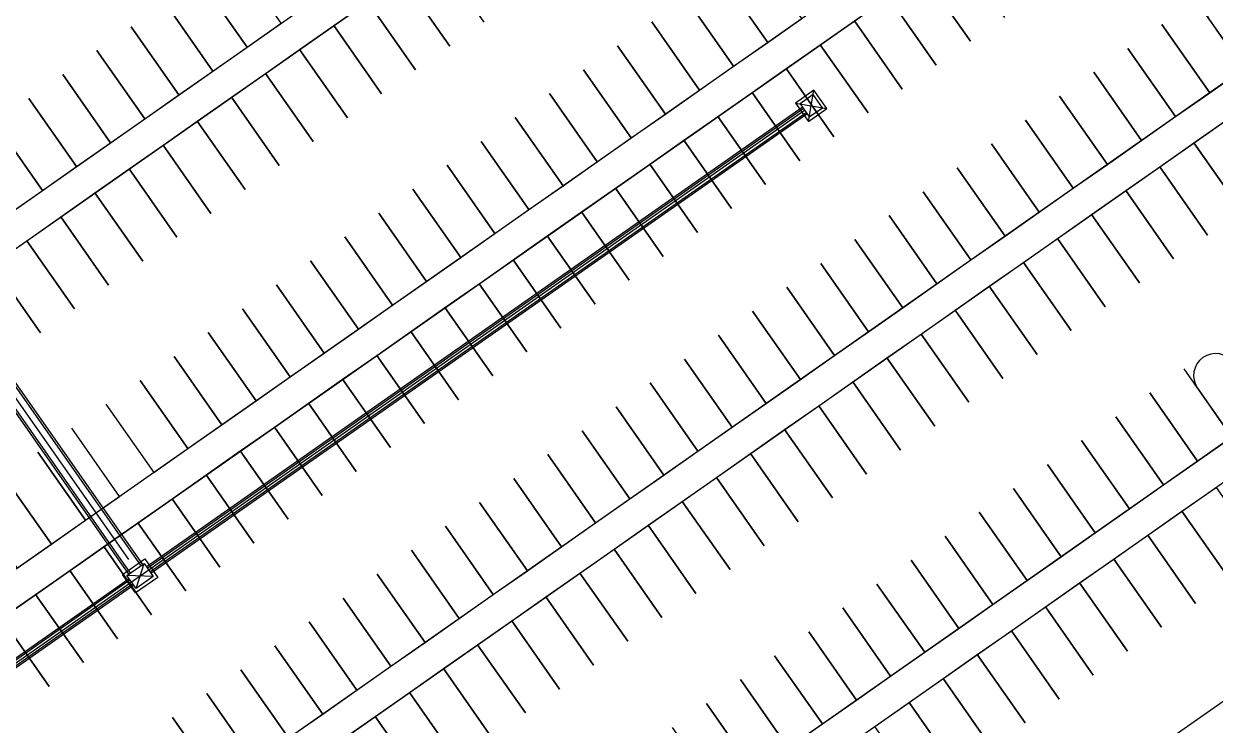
# Model space of a CAD drawing. Header units: millimetres. Extents: x 152904052 to 153933663, y 538271515 to 539240469.
# Drawn here: x 153312901 to 153387283, y 538554646 to 538598408 of the extents above; entities that cross this region are included whole.
import ezdxf

# ---------------------------------------------------------------- set-up
doc = ezdxf.new("R2010")
doc.units = ezdxf.units.MM
doc.layers.add('SCHM', color=9, linetype='Continuous')

msp = doc.modelspace()

# ---------------------------------------------------------------- linework, layer by layer
at = {"layer": 'SCHM'}
for p, q in [((153361888.2, 538592317.7), (153362232, 538594267.5)), ((153361888.2, 538592317.7), (153362232, 538594267.5)), ((153320549.5, 538564531.7), (153361507.1, 538593210.6)), ((153361085.2, 538593464.5), (153363035, 538593120.7)), ((153361085.2, 538593464.5), (153363035, 538593120.7)), ((153320836.3, 538564122.2), (153361793.9, 538592801)), ((153319484.6, 538563786.1), (153278527, 538535107.3)), ((153319771.4, 538563376.5), (153278813.8, 538534697.7))]:
    msp.add_line(p, q, dxfattribs=at)
at = {"layer": 'SCHM', "ltscale": 10}
for p, q in [((153320606.9, 538564449.8), (153361564.5, 538593128.7)), ((153320778.9, 538564204.1), (153361736.5, 538592882.9)), ((153319542, 538563704.2), (153278584.4, 538535025.4)), ((153319714, 538563458.4), (153278756.4, 538534779.6))]:
    msp.add_line(p, q, dxfattribs=at)
at = {"layer": 'SCHM', "ltscale": 5}
msp.add_line((153361650.5, 538593005.8), (153278670.4, 538534902.5), dxfattribs=at)
at = {"layer": 'SCHM', "ltscale": 5, "flags": 128}
msp.add_lwpolyline([(153267104.6, 538639725.7), (153319443.5, 538564978.1)], dxfattribs=at)
at = {"layer": 'SCHM', "ltscale": 0.0008}
msp.add_lwpolyline([(153373527.7, 538622592.5), (153368078.3, 538630376, 1), (153365825.6, 538628798.6), (153367962.2, 538625747.3), (153241649, 538537301.8), (153239512.4, 538540353.1, 1), (153237259.7, 538538775.8), (153242680, 538531034.8, 1), (153244932.7, 538532612.2), (153242796.1, 538535663.5), (153369109.4, 538624109), (153371275.5, 538621015.4, 1.0252012), (153373527.7, 538622592.5)], format="xyb", dxfattribs=at)
for points in [[(153384081.9, 538607520.4), (153378632.1, 538615303.6, 1), (153376379.4, 538613726.2), (153378516, 538610674.9), (153252202.8, 538522229.4), (153250066.2, 538525280.7, 1), (153247813.5, 538523703.4), (153253233.8, 538515962.4, 1), (153255486.5, 538517539.8), (153253349.9, 538520591.1), (153379663.2, 538609036.6), (153381829.3, 538605943, 1.02502)], [(153392383.1, 538590870.6, 1.0251063), (153394635.6, 538592447.8), (153389185.9, 538600231.2, 1), (153386933.2, 538598653.8), (153389069.8, 538595602.5), (153262756.6, 538507157), (153260620, 538510208.3, 1), (153258367.3, 538508631), (153263787.6, 538500890, 1), (153266040.3, 538502467.4), (153263903.7, 538505518.7), (153390217, 538593964.2)], [(153391632.6, 538567882.9, 1.0250702), (153393885.2, 538569460.1), (153388435.4, 538577243.4, 1), (153386182.8, 538575666.1), (153388319.3, 538572614.7), (153273310.4, 538492084.6), (153271173.8, 538495135.9, 1), (153268921.1, 538493558.6), (153274341.4, 538485817.6, 1), (153276594.1, 538487395), (153274457.5, 538490446.3), (153389466.5, 538570976.4)], [(153404492, 538565383.2), (153403344.8, 538567021.5), (153343423.8, 538525064.4), (153346764.9, 538520292.8, 1), (153349017.6, 538521870.1), (153346823.7, 538525003.4)]]:
    msp.add_lwpolyline(points, format="xyb", close=True, dxfattribs=at)
at = {"layer": 'SCHM'}
for points in [[(153323858.2, 538601213.3), (153326840.8, 538596953.7), (153328970.6, 538598445), (153325988, 538602704.6)], [(153339489.7, 538597021), (153336507.1, 538601280.6), (153338636.9, 538602771.9), (153341619.5, 538598512.3)], [(153356365.3, 538601512.8), (153359347.9, 538597253.2), (153361477.6, 538598744.5), (153358495, 538603004.1)], [(153371996.8, 538597320.5), (153369014.2, 538601580.1), (153371144, 538603071.4), (153374126.6, 538598811.8)], [(153321728.4, 538599722), (153324711, 538595462.4), (153326840.8, 538596953.7), (153323858.2, 538601213.3)], [(153337359.9, 538595529.7), (153334377.3, 538599789.3), (153336507.1, 538601280.6), (153339489.7, 538597021)], [(153354235.5, 538600021.5), (153357218.1, 538595761.9), (153359347.9, 538597253.2), (153356365.3, 538601512.8)], [(153369867, 538595829.2), (153366884.4, 538600088.8), (153369014.2, 538601580.1), (153371996.8, 538597320.5)], [(153319598.6, 538598230.7), (153322581.2, 538593971.1), (153324711, 538595462.4), (153321728.4, 538599722)], [(153335230.1, 538594038.4), (153332247.5, 538598298), (153334377.3, 538599789.3), (153337359.9, 538595529.7)], [(153352105.7, 538598530.2), (153355088.3, 538594270.6), (153357218.1, 538595761.9), (153354235.5, 538600021.5)], [(153367737.2, 538594337.9), (153364754.6, 538598597.5), (153366884.4, 538600088.8), (153369867, 538595829.2)], [(153383957.4, 538598370.8), (153386940, 538594111.2), (153389069.8, 538595602.5), (153386087.2, 538599862.1)], [(153317468.8, 538596739.4), (153320451.4, 538592479.9), (153322581.2, 538593971.1), (153319598.6, 538598230.7)], [(153333100.3, 538592547.2), (153330117.7, 538596806.7), (153332247.5, 538598298), (153335230.1, 538594038.4)], [(153349975.9, 538597038.9), (153352958.5, 538592779.3), (153355088.3, 538594270.6), (153352105.7, 538598530.2)], [(153365607.4, 538592846.6), (153362624.8, 538597106.2), (153364754.6, 538598597.5), (153367737.2, 538594337.9)], [(153381827.6, 538596879.5), (153384810.2, 538592619.9), (153386940, 538594111.2), (153383957.4, 538598370.8)], [(153296496.5, 538596825.8), (153319439.5, 538564059.7)], [(153297364.8, 538597433.8), (153320307.8, 538564667.7)], [(153315339, 538595248.1), (153318321.6, 538590988.6), (153320451.4, 538592479.9), (153317468.8, 538596739.4)], [(153330970.5, 538591055.9), (153327987.9, 538595315.4), (153330117.7, 538596806.7), (153333100.3, 538592547.2)], [(153347846.1, 538595547.6), (153350828.7, 538591288), (153352958.5, 538592779.3), (153349975.9, 538597038.9)], [(153363477.6, 538591355.3), (153360495, 538595614.9), (153362624.8, 538597106.2), (153365607.4, 538592846.6)], [(153379697.8, 538595388.2), (153382680.4, 538591128.6), (153384810.2, 538592619.9), (153381827.6, 538596879.5)], [(153328840.7, 538589564.6), (153325858.1, 538593824.1), (153327987.9, 538595315.4), (153330970.5, 538591055.9)], [(153345716.3, 538594056.3), (153348698.9, 538589796.7), (153350828.7, 538591288), (153347846.1, 538595547.6)], [(153361347.8, 538589864), (153358365.2, 538594123.6), (153360495, 538595614.9), (153363477.6, 538591355.3)], [(153377568, 538593896.9), (153380550.6, 538589637.3), (153382680.4, 538591128.6), (153379697.8, 538595388.2)], [(153313209.2, 538593756.8), (153316191.8, 538589497.3), (153318321.6, 538590988.6), (153315339, 538595248.1)], [(153326710.9, 538588073.3), (153323728.3, 538592332.8), (153325858.1, 538593824.1), (153328840.7, 538589564.6)], [(153343586.5, 538592565), (153346569.1, 538588305.4), (153348698.9, 538589796.7), (153345716.3, 538594056.3)], [(153359218, 538588372.7), (153356235.4, 538592632.3), (153358365.2, 538594123.6), (153361347.8, 538589864)], [(153375438.2, 538592405.6), (153378420.8, 538588146), (153380550.6, 538589637.3), (153377568, 538593896.9)], [(153311079.4, 538592265.5), (153314062, 538588006), (153316191.8, 538589497.3), (153313209.2, 538593756.8)], [(153324581.1, 538586582), (153321598.5, 538590841.5), (153323728.3, 538592332.8), (153326710.9, 538588073.3)], [(153341456.7, 538591073.7), (153344439.3, 538586814.1), (153346569.1, 538588305.4), (153343586.5, 538592565)], [(153357088.2, 538586881.4), (153354105.6, 538591141), (153356235.4, 538592632.3), (153359218, 538588372.7)], [(153373308.4, 538590914.3), (153376291, 538586654.7), (153378420.8, 538588146), (153375438.2, 538592405.6)], [(153388940, 538586722), (153385957.4, 538590981.6), (153388087.2, 538592472.9), (153391069.8, 538588213.3)], [(153308949.6, 538590774.2), (153311932.2, 538586514.7), (153314062, 538588006), (153311079.4, 538592265.5)], [(153322451.3, 538585090.7), (153319468.7, 538589350.2), (153321598.5, 538590841.5), (153324581.1, 538586582)], [(153339326.9, 538589582.4), (153342309.5, 538585322.8), (153344439.3, 538586814.1), (153341456.7, 538591073.7)], [(153354958.4, 538585390.1), (153351975.8, 538589649.7), (153354105.6, 538591141), (153357088.2, 538586881.4)], [(153371178.7, 538589423), (153374161.2, 538585163.4), (153376291, 538586654.7), (153373308.4, 538590914.3)], [(153386810.2, 538585230.7), (153383827.6, 538589490.3), (153385957.4, 538590981.6), (153388940, 538586722)], [(153320321.5, 538583599.4), (153317338.9, 538587858.9), (153319468.7, 538589350.2), (153322451.3, 538585090.7)], [(153337197.1, 538588091.1), (153340179.7, 538583831.5), (153342309.5, 538585322.8), (153339326.9, 538589582.4)], [(153352828.6, 538583898.8), (153349846, 538588158.4), (153351975.8, 538589649.7), (153354958.4, 538585390.1)], [(153369048.9, 538587931.7), (153372031.5, 538583672.1), (153374161.2, 538585163.4), (153371178.7, 538589423)], [(153384680.4, 538583739.4), (153381697.8, 538587999), (153383827.6, 538589490.3), (153386810.2, 538585230.7)], [(153318191.7, 538582108.1), (153315209.2, 538586367.7), (153317338.9, 538587858.9), (153320321.5, 538583599.4)], [(153335067.3, 538586599.8), (153338049.9, 538582340.2), (153340179.7, 538583831.5), (153337197.1, 538588091.1)], [(153350698.8, 538582407.5), (153347716.2, 538586667.1), (153349846, 538588158.4), (153352828.6, 538583898.8)], [(153366919.1, 538586440.4), (153369901.7, 538582180.8), (153372031.5, 538583672.1), (153369048.9, 538587931.7)], [(153382550.6, 538582248.1), (153379568, 538586507.7), (153381697.8, 538587999), (153384680.4, 538583739.4)], [(153316062, 538580616.8), (153313079.4, 538584876.4), (153315209.2, 538586367.7), (153318191.7, 538582108.1)], [(153332937.5, 538585108.5), (153335920.1, 538580848.9), (153338049.9, 538582340.2), (153335067.3, 538586599.8)], [(153348569, 538580916.2), (153345586.4, 538585175.8), (153347716.2, 538586667.1), (153350698.8, 538582407.5)], [(153364789.3, 538584949.1), (153367771.9, 538580689.5), (153369901.7, 538582180.8), (153366919.1, 538586440.4)], [(153380420.8, 538580756.8), (153377438.2, 538585016.4), (153379568, 538586507.7), (153382550.6, 538582248.1)], [(153313932.2, 538579125.5), (153310949.6, 538583385.1), (153313079.4, 538584876.4), (153316062, 538580616.8)], [(153330807.7, 538583617.2), (153333790.3, 538579357.6), (153335920.1, 538580848.9), (153332937.5, 538585108.5)], [(153346439.2, 538579424.9), (153343456.6, 538583684.5), (153345586.4, 538585175.8), (153348569, 538580916.2)], [(153362659.5, 538583457.8), (153365642.1, 538579198.2), (153367771.9, 538580689.5), (153364789.3, 538584949.1)], [(153378291, 538579265.5), (153375308.4, 538583525.1), (153377438.2, 538585016.4), (153380420.8, 538580756.8)], [(153311802.4, 538577634.2), (153308819.8, 538581893.8), (153310949.6, 538583385.1), (153313932.2, 538579125.5)], [(153328677.9, 538582125.9), (153331660.5, 538577866.3), (153333790.3, 538579357.6), (153330807.7, 538583617.2)], [(153344309.4, 538577933.6), (153341326.8, 538582193.2), (153343456.6, 538583684.5), (153346439.2, 538579424.9)], [(153360529.7, 538581966.5), (153363512.3, 538577706.9), (153365642.1, 538579198.2), (153362659.5, 538583457.8)], [(153376161.2, 538577774.2), (153373178.6, 538582033.8), (153375308.4, 538583525.1), (153378291, 538579265.5)], [(153326548.1, 538580634.6), (153329530.7, 538576375), (153331660.5, 538577866.3), (153328677.9, 538582125.9)], [(153342179.6, 538576442.3), (153339197.1, 538580701.9), (153341326.8, 538582193.2), (153344309.4, 538577933.6)], [(153358399.9, 538580475.2), (153361382.5, 538576215.6), (153363512.3, 538577706.9), (153360529.7, 538581966.5)], [(153374031.4, 538576282.9), (153371048.8, 538580542.5), (153373178.6, 538582033.8), (153376161.2, 538577774.2)], [(153324418.3, 538579143.3), (153327400.9, 538574883.7), (153329530.7, 538576375), (153326548.1, 538580634.6)], [(153340049.9, 538574951), (153337067.3, 538579210.6), (153339197.1, 538580701.9), (153342179.6, 538576442.3)], [(153356270.1, 538578983.9), (153359252.7, 538574724.3), (153361382.5, 538576215.6), (153358399.9, 538580475.2)], [(153371901.6, 538574791.6), (153368919, 538579051.2), (153371048.8, 538580542.5), (153374031.4, 538576282.9)], [(153322288.5, 538577652), (153325271.1, 538573392.4), (153327400.9, 538574883.7), (153324418.3, 538579143.3)], [(153337920.1, 538573459.7), (153334937.5, 538577719.3), (153337067.3, 538579210.6), (153340049.9, 538574951)], [(153354140.3, 538577492.6), (153357122.9, 538573233), (153359252.7, 538574724.3), (153356270.1, 538578983.9)], [(153369771.8, 538573300.3), (153366789.2, 538577559.9), (153368919, 538579051.2), (153371901.6, 538574791.6)], [(153320158.7, 538576160.7), (153323141.3, 538571901.1), (153325271.1, 538573392.4), (153322288.5, 538577652)], [(153335790.3, 538571968.4), (153332807.7, 538576228), (153334937.5, 538577719.3), (153337920.1, 538573459.7)], [(153352010.5, 538576001.3), (153354993.1, 538571741.7), (153357122.9, 538573233), (153354140.3, 538577492.6)], [(153367642, 538571809), (153364659.4, 538576068.6), (153366789.2, 538577559.9), (153369771.8, 538573300.3)], [(153383206.9, 538575383), (153386189.5, 538571123.4), (153388319.3, 538572614.7), (153385336.7, 538576874.3)], [(153318028.9, 538574669.4), (153321011.5, 538570409.8), (153323141.3, 538571901.1), (153320158.7, 538576160.7)], [(153333660.5, 538570477.1), (153330677.9, 538574736.7), (153332807.7, 538576228), (153335790.3, 538571968.4)], [(153349880.7, 538574510), (153352863.3, 538570250.4), (153354993.1, 538571741.7), (153352010.5, 538576001.3)], [(153365512.2, 538570317.7), (153362529.6, 538574577.3), (153364659.4, 538576068.6), (153367642, 538571809)], [(153381077.1, 538573891.7), (153384059.7, 538569632.1), (153386189.5, 538571123.4), (153383206.9, 538575383)], [(153331530.7, 538568985.8), (153328548.1, 538573245.4), (153330677.9, 538574736.7), (153333660.5, 538570477.1)], [(153347750.9, 538573018.7), (153350733.5, 538568759.1), (153352863.3, 538570250.4), (153349880.7, 538574510)], [(153363382.4, 538568826.4), (153360399.8, 538573086), (153362529.6, 538574577.3), (153365512.2, 538570317.7)], [(153378947.3, 538572400.4), (153381929.9, 538568140.8), (153384059.7, 538569632.1), (153381077.1, 538573891.7)], [(153313769.3, 538571686.8), (153316751.9, 538567427.2), (153318881.7, 538568918.5), (153315899.1, 538573178.1)], [(153329400.9, 538567494.5), (153326418.3, 538571754.1), (153328548.1, 538573245.4), (153331530.7, 538568985.8)], [(153345621.1, 538571527.4), (153348603.7, 538567267.8), (153350733.5, 538568759.1), (153347750.9, 538573018.7)], [(153361252.6, 538567335.1), (153358270, 538571594.7), (153360399.8, 538573086), (153363382.4, 538568826.4)], [(153376817.5, 538570909.1), (153379800.1, 538566649.5), (153381929.9, 538568140.8), (153378947.3, 538572400.4)], [(153311639.6, 538570195.5), (153314622.1, 538565935.9), (153316751.9, 538567427.2), (153313769.3, 538571686.8)], [(153327271.1, 538566003.2), (153324288.5, 538570262.8), (153326418.3, 538571754.1), (153329400.9, 538567494.5)], [(153343491.3, 538570036.1), (153346473.9, 538565776.5), (153348603.7, 538567267.8), (153345621.1, 538571527.4)], [(153359122.8, 538565843.8), (153356140.2, 538570103.4), (153358270, 538571594.7), (153361252.6, 538567335.1)], [(153374687.7, 538569417.8), (153377670.3, 538565158.2), (153379800.1, 538566649.5), (153376817.5, 538570909.1)], [(153309509.8, 538568704.2), (153312492.4, 538564444.6), (153314622.1, 538565935.9), (153311639.6, 538570195.5)], [(153325141.3, 538564511.9), (153322158.7, 538568771.5), (153324288.5, 538570262.8), (153327271.1, 538566003.2)], [(153341361.5, 538568544.8), (153344344.1, 538564285.2), (153346473.9, 538565776.5), (153343491.3, 538570036.1)], [(153356993, 538564352.5), (153354010.4, 538568612.1), (153356140.2, 538570103.4), (153359122.8, 538565843.8)], [(153372558, 538567926.5), (153375540.6, 538563666.9), (153377670.3, 538565158.2), (153374687.7, 538569417.8)], [(153388189.5, 538563734.2), (153385206.9, 538567993.8), (153387336.7, 538569485.1), (153390319.3, 538565225.5)], [(153323011.5, 538563020.6), (153320028.9, 538567280.2), (153322158.7, 538568771.5), (153325141.3, 538564511.9)], [(153339231.7, 538567053.5), (153342214.3, 538562793.9), (153344344.1, 538564285.2), (153341361.5, 538568544.8)], [(153354863.2, 538562861.2), (153351880.7, 538567120.8), (153354010.4, 538568612.1), (153356993, 538564352.5)], [(153370428.2, 538566435.2), (153373410.8, 538562175.6), (153375540.6, 538563666.9), (153372558, 538567926.5)], [(153386059.7, 538562242.9), (153383077.1, 538566502.5), (153385206.9, 538567993.8), (153388189.5, 538563734.2)], [(153320881.7, 538561529.3), (153317899.1, 538565788.9), (153320028.9, 538567280.2), (153323011.5, 538563020.6)], [(153337101.9, 538565562.2), (153340084.5, 538561302.6), (153342214.3, 538562793.9), (153339231.7, 538567053.5)], [(153352733.5, 538561369.9), (153349750.9, 538565629.5), (153351880.7, 538567120.8), (153354863.2, 538562861.2)], [(153368298.4, 538564943.9), (153371281, 538560684.3), (153373410.8, 538562175.6), (153370428.2, 538566435.2)], [(153383929.9, 538560751.6), (153380947.3, 538565011.2), (153383077.1, 538566502.5), (153386059.7, 538562242.9)], [(153318751.9, 538560038), (153315769.3, 538564297.6), (153317899.1, 538565788.9), (153320881.7, 538561529.3)], [(153334972.1, 538564070.9), (153337954.7, 538559811.3), (153340084.5, 538561302.6), (153337101.9, 538565562.2)], [(153350603.7, 538559878.6), (153347621.1, 538564138.2), (153349750.9, 538565629.5), (153352733.5, 538561369.9)], [(153366168.6, 538563452.6), (153369151.2, 538559193), (153371281, 538560684.3), (153368298.4, 538564943.9)], [(153381800.1, 538559260.3), (153378817.5, 538563519.9), (153380947.3, 538565011.2), (153383929.9, 538560751.6)], [(153316622.1, 538558546.7), (153313639.5, 538562806.3), (153315769.3, 538564297.6), (153318751.9, 538560038)], [(153319914.8, 538563171.7), (153320406.1, 538564736.5)], [(153332842.3, 538562579.6), (153335824.9, 538558320), (153337954.7, 538559811.3), (153334972.1, 538564070.9)], [(153348473.9, 538558387.3), (153345491.3, 538562646.9), (153347621.1, 538564138.2), (153350603.7, 538559878.6)], [(153320979.7, 538563917.4), (153319341.2, 538563990.9)], [(153364038.8, 538561961.3), (153367021.4, 538557701.7), (153369151.2, 538559193), (153366168.6, 538563452.6)], [(153379670.3, 538557769), (153376687.7, 538562028.6), (153378817.5, 538563519.9), (153381800.1, 538559260.3)], [(153314492.3, 538557055.4), (153311509.7, 538561315), (153313639.5, 538562806.3), (153316622.1, 538558546.7)], [(153330712.5, 538561088.3), (153333695.1, 538556828.7), (153335824.9, 538558320), (153332842.3, 538562579.6)], [(153346344.1, 538556896), (153343361.5, 538561155.6), (153345491.3, 538562646.9), (153348473.9, 538558387.3)], [(153361909, 538560470), (153364891.6, 538556210.5), (153367021.4, 538557701.7), (153364038.8, 538561961.3)], [(153377540.5, 538556277.8), (153374557.9, 538560537.3), (153376687.7, 538562028.6), (153379670.3, 538557769)], [(153312362.5, 538555564.1), (153309379.9, 538559823.7), (153311509.7, 538561315), (153314492.3, 538557055.4)], [(153328582.7, 538559597), (153331565.3, 538555337.4), (153333695.1, 538556828.7), (153330712.5, 538561088.3)], [(153344214.3, 538555404.7), (153341231.7, 538559664.3), (153343361.5, 538561155.6), (153346344.1, 538556896)], [(153359779.2, 538558978.7), (153362761.8, 538554719.2), (153364891.6, 538556210.5), (153361909, 538560470)], [(153375410.7, 538554786.5), (153372428.1, 538559046), (153374557.9, 538560537.3), (153377540.5, 538556277.8)], [(153326452.9, 538558105.7), (153329435.5, 538553846.1), (153331565.3, 538555337.4), (153328582.7, 538559597)], [(153342084.5, 538553913.4), (153339101.9, 538558173), (153341231.7, 538559664.3), (153344214.3, 538555404.7)], [(153357649.4, 538557487.4), (153360632, 538553227.9), (153362761.8, 538554719.2), (153359779.2, 538558978.7)], [(153373280.9, 538553295.2), (153370298.3, 538557554.7), (153372428.1, 538559046), (153375410.7, 538554786.5)], [(153324323.2, 538556614.4), (153327305.8, 538552354.8), (153329435.5, 538553846.1), (153326452.9, 538558105.7)], [(153339954.7, 538552422.1), (153336972.1, 538556681.7), (153339101.9, 538558173), (153342084.5, 538553913.4)], [(153355519.6, 538555996.1), (153358502.2, 538551736.6), (153360632, 538553227.9), (153357649.4, 538557487.4)], [(153371151.1, 538551803.9), (153368168.5, 538556063.4), (153370298.3, 538557554.7), (153373280.9, 538553295.2)], [(153322193.4, 538555123.1), (153325176, 538550863.5), (153327305.8, 538552354.8), (153324323.2, 538556614.4)], [(153337824.9, 538550930.8), (153334842.3, 538555190.4), (153336972.1, 538556681.7), (153339954.7, 538552422.1)], [(153353389.8, 538554504.8), (153356372.4, 538550245.3), (153358502.2, 538551736.6), (153355519.6, 538555996.1)], [(153369021.3, 538550312.6), (153366038.7, 538554572.1), (153368168.5, 538556063.4), (153371151.1, 538551803.9)], [(153320063.6, 538553631.8), (153323046.2, 538549372.2), (153325176, 538550863.5), (153322193.4, 538555123.1)], [(153335695.1, 538549439.5), (153332712.5, 538553699.1), (153334842.3, 538555190.4), (153337824.9, 538550930.8)]]:
    msp.add_lwpolyline(points, dxfattribs=at)
at = {"layer": 'SCHM', "ltscale": 10}
for points in [[(153296602.9, 538596900.4), (153319546, 538564134.3)], [(153297258.3, 538597359.2), (153320201.3, 538564593.1)]]:
    msp.add_lwpolyline(points, dxfattribs=at)
at = {"layer": 'SCHM'}
for points in [[(153361888.2, 538592317.7), (153363035, 538593120.7), (153362232, 538594267.5), (153361085.2, 538593464.5)], [(153361937.3, 538592596.2), (153362756.4, 538593169.8), (153362182.9, 538593988.9), (153361363.7, 538593415.4)], [(153319865.7, 538562893.2), (153319062.7, 538564040), (153320455.2, 538565015.1), (153321258.2, 538563868.3)], [(153319914.8, 538563171.7), (153319341.2, 538563990.9), (153320406.1, 538564736.5), (153320979.7, 538563917.4)]]:
    msp.add_lwpolyline(points, close=True, dxfattribs=at)

doc.saveas('drawing.dxf')
